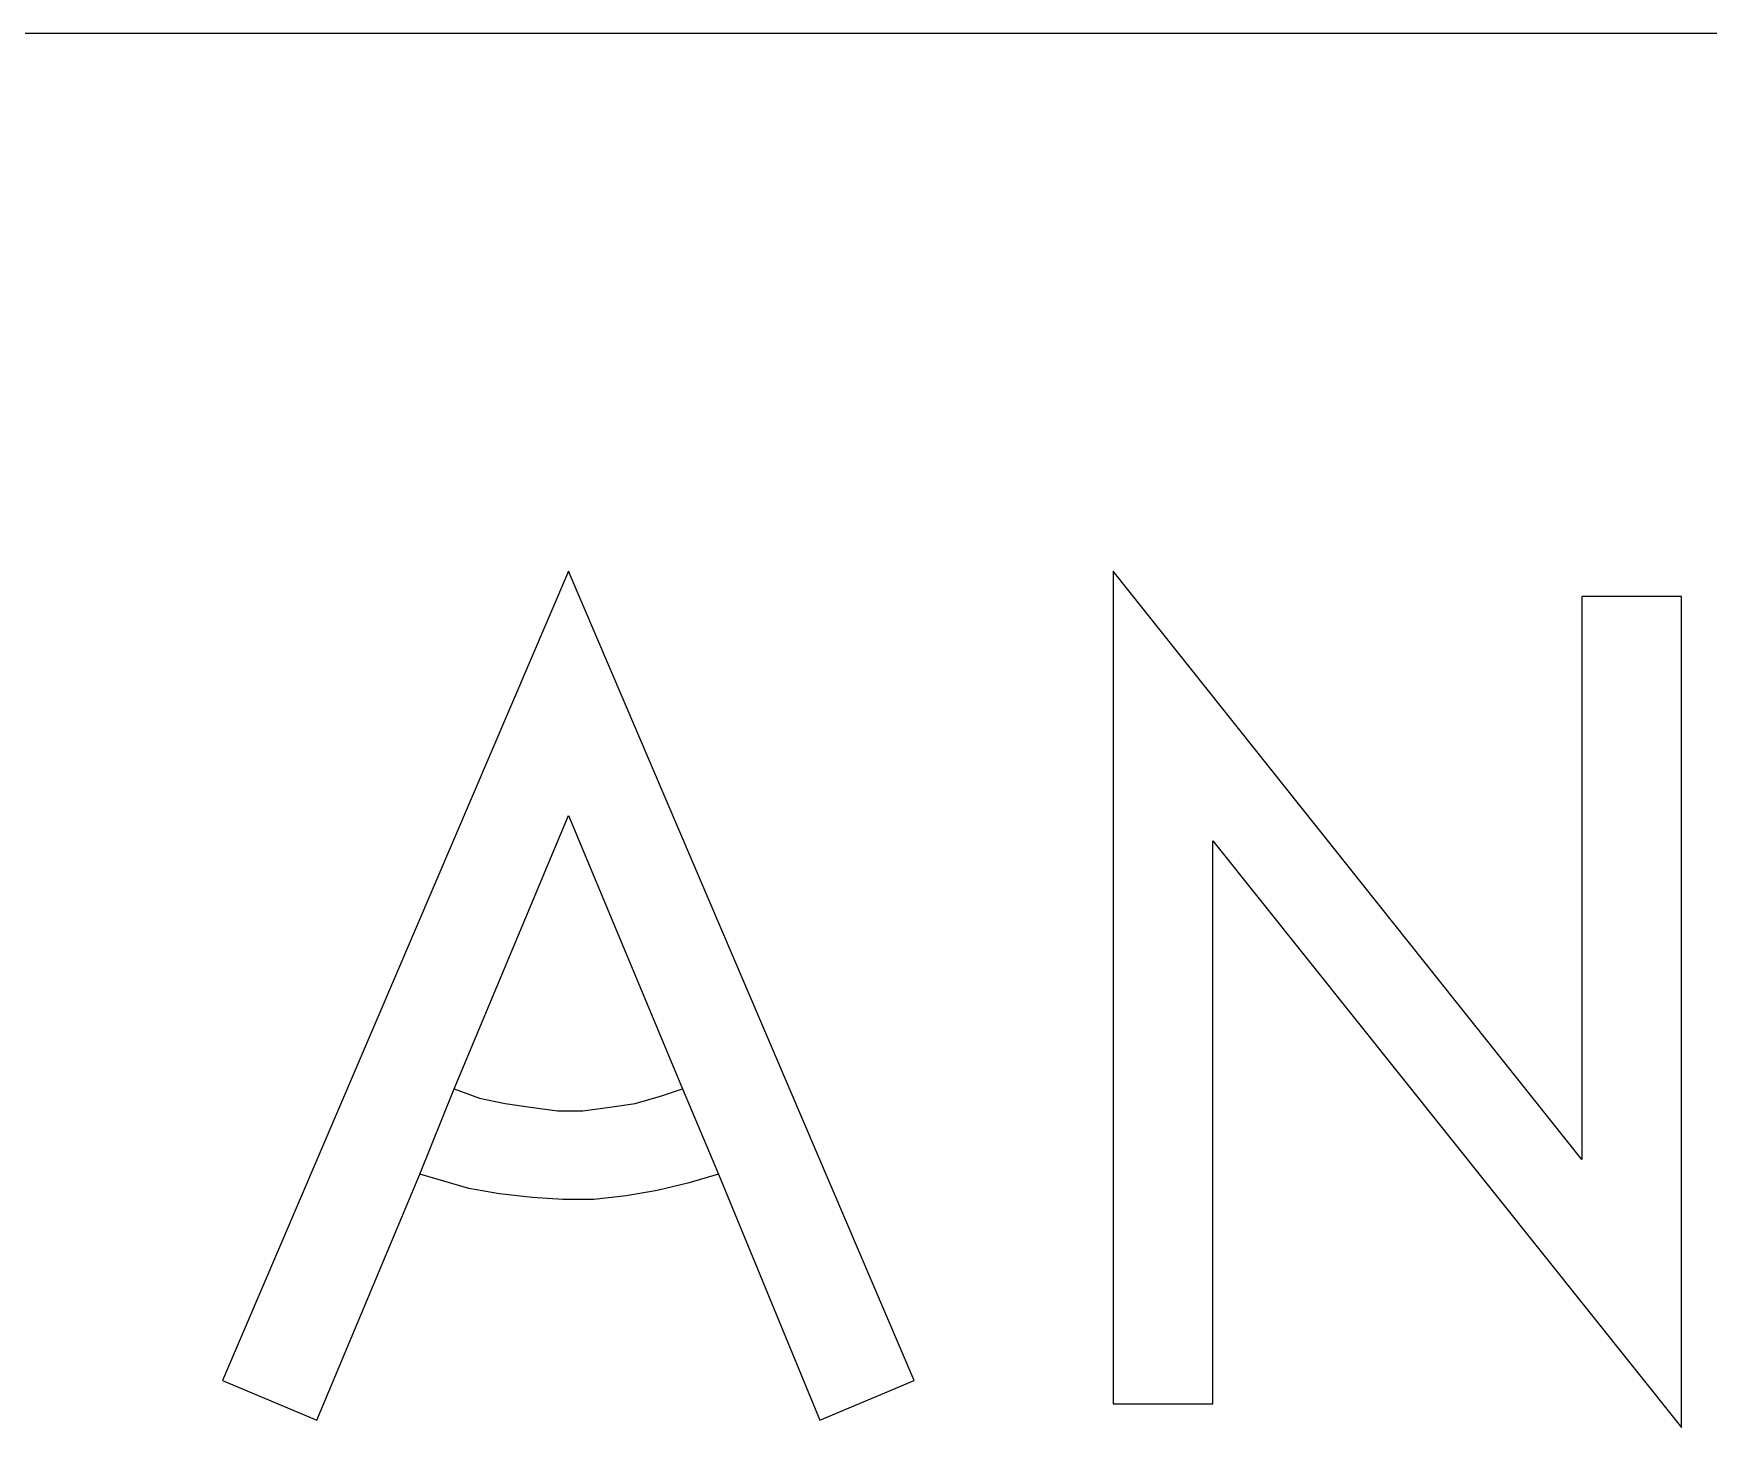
# Model space of a CAD drawing. Header units: metres. Extents: x 13 to 600, y -782 to -15.
# Drawn here: x 197.7 to 253.2, y -61.4 to -15.2 of the extents above; entities that cross this region are included whole.
import ezdxf

# ---------------------------------------------------------------- set-up
doc = ezdxf.new("R2010")
doc.units = ezdxf.units.M

msp = doc.modelspace()

# ---------------------------------------------------------------- linework, layer by layer
for p, q in [((573.3, -15.18), (40.26, -15.18)), ((215.4, -33), (203.94, -59.82)), ((226.86, -59.82), (215.4, -33)), ((249, -52.5), (233.46, -33)), ((233.46, -33), (233.46, -60.6)), ((252.3, -33.84), (249, -33.84)), ((249, -33.84), (249, -52.5)), ((252.3, -61.38), (252.3, -33.84)), ((211.62, -50.16), (215.4, -41.1)), ((215.4, -41.1), (219.18, -50.16)), ((236.76, -41.94), (252.3, -61.38)), ((236.76, -60.6), (236.76, -41.94)), ((210.48, -52.98), (211.62, -50.16)), ((210.48, -52.98), (211.62, -50.16)), ((211.62, -50.16), (212.46, -50.46)), ((212.46, -50.46), (213.3, -50.64)), ((217.62, -50.64), (218.46, -50.4)), ((218.46, -50.4), (219.18, -50.16)), ((219.18, -50.16), (220.38, -52.98)), ((219.18, -50.16), (220.38, -52.98)), ((213.3, -50.64), (214.14, -50.76)), ((214.14, -50.76), (215.04, -50.88)), ((215.04, -50.88), (215.88, -50.88)), ((215.88, -50.88), (216.78, -50.76)), ((216.78, -50.76), (217.62, -50.64)), ((207.06, -61.14), (210.48, -52.98)), ((211.08, -53.16), (210.48, -52.98)), ((212.1, -53.46), (211.08, -53.16)), ((219.36, -53.28), (218.34, -53.52)), ((220.38, -52.98), (219.36, -53.28)), ((220.38, -52.98), (223.74, -61.14)), ((213.12, -53.64), (212.1, -53.46)), ((214.2, -53.76), (213.12, -53.64)), ((215.22, -53.82), (214.2, -53.76)), ((216.24, -53.82), (215.22, -53.82)), ((217.32, -53.7), (216.24, -53.82)), ((218.34, -53.52), (217.32, -53.7)), ((203.94, -59.82), (207.06, -61.14)), ((223.74, -61.14), (226.86, -59.82)), ((233.46, -60.6), (236.76, -60.6))]:
    msp.add_line(p, q)

doc.saveas('drawing.dxf')
